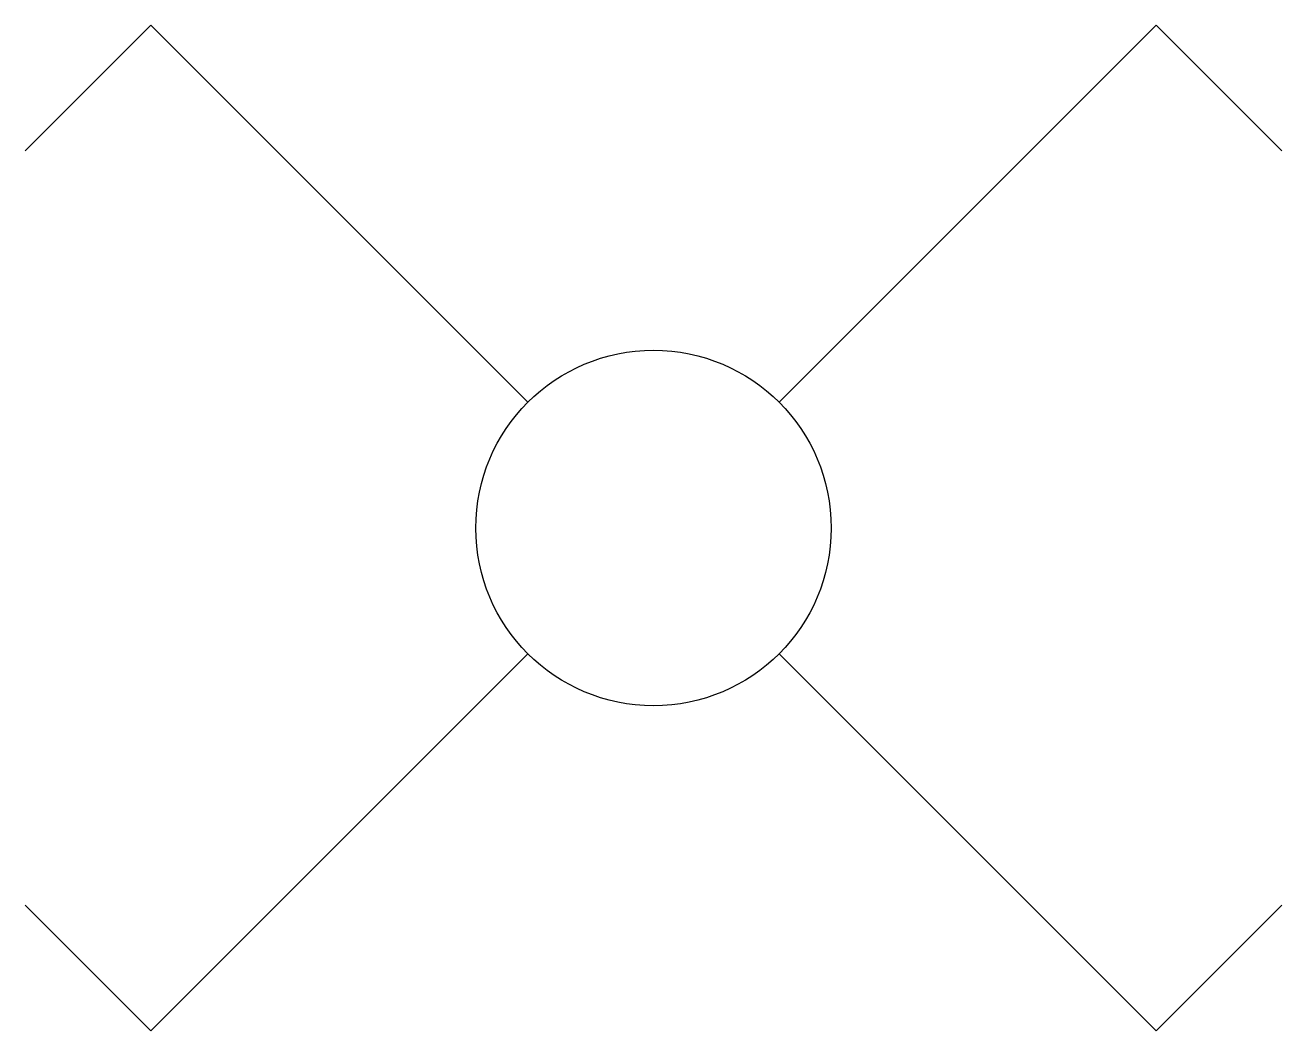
# Model space of a CAD drawing. Extents: x 42.3 to 77.7, y 255.9 to 284.1.
import ezdxf

# ---------------------------------------------------------------- set-up
doc = ezdxf.new("R2010")
doc.units = 0
doc.header["$LTSCALE"] = 20
doc.header["$MEASUREMENT"] = 0
doc.layers.get('0').update_dxf_attribs({"linetype": 'CONTINUOUS'})

msp = doc.modelspace()

# ---------------------------------------------------------------- linework, layer by layer
for p, q in [((45.85786, 284.1422), (42.32234, 280.6066)), ((56.46448, 273.5356), (45.85786, 284.1422)), ((63.53552, 273.5356), (74.14214, 284.1422)), ((74.14214, 284.1422), (77.67766, 280.6066)), ((56.46448, 266.4644), (45.85786, 255.8578)), ((63.53552, 266.4644), (74.14214, 255.8578)), ((45.85786, 255.8578), (42.32234, 259.3934)), ((74.14214, 255.8578), (77.67766, 259.3934))]:
    msp.add_line(p, q)
msp.add_circle((60, 270), 5)

doc.saveas('drawing.dxf')
